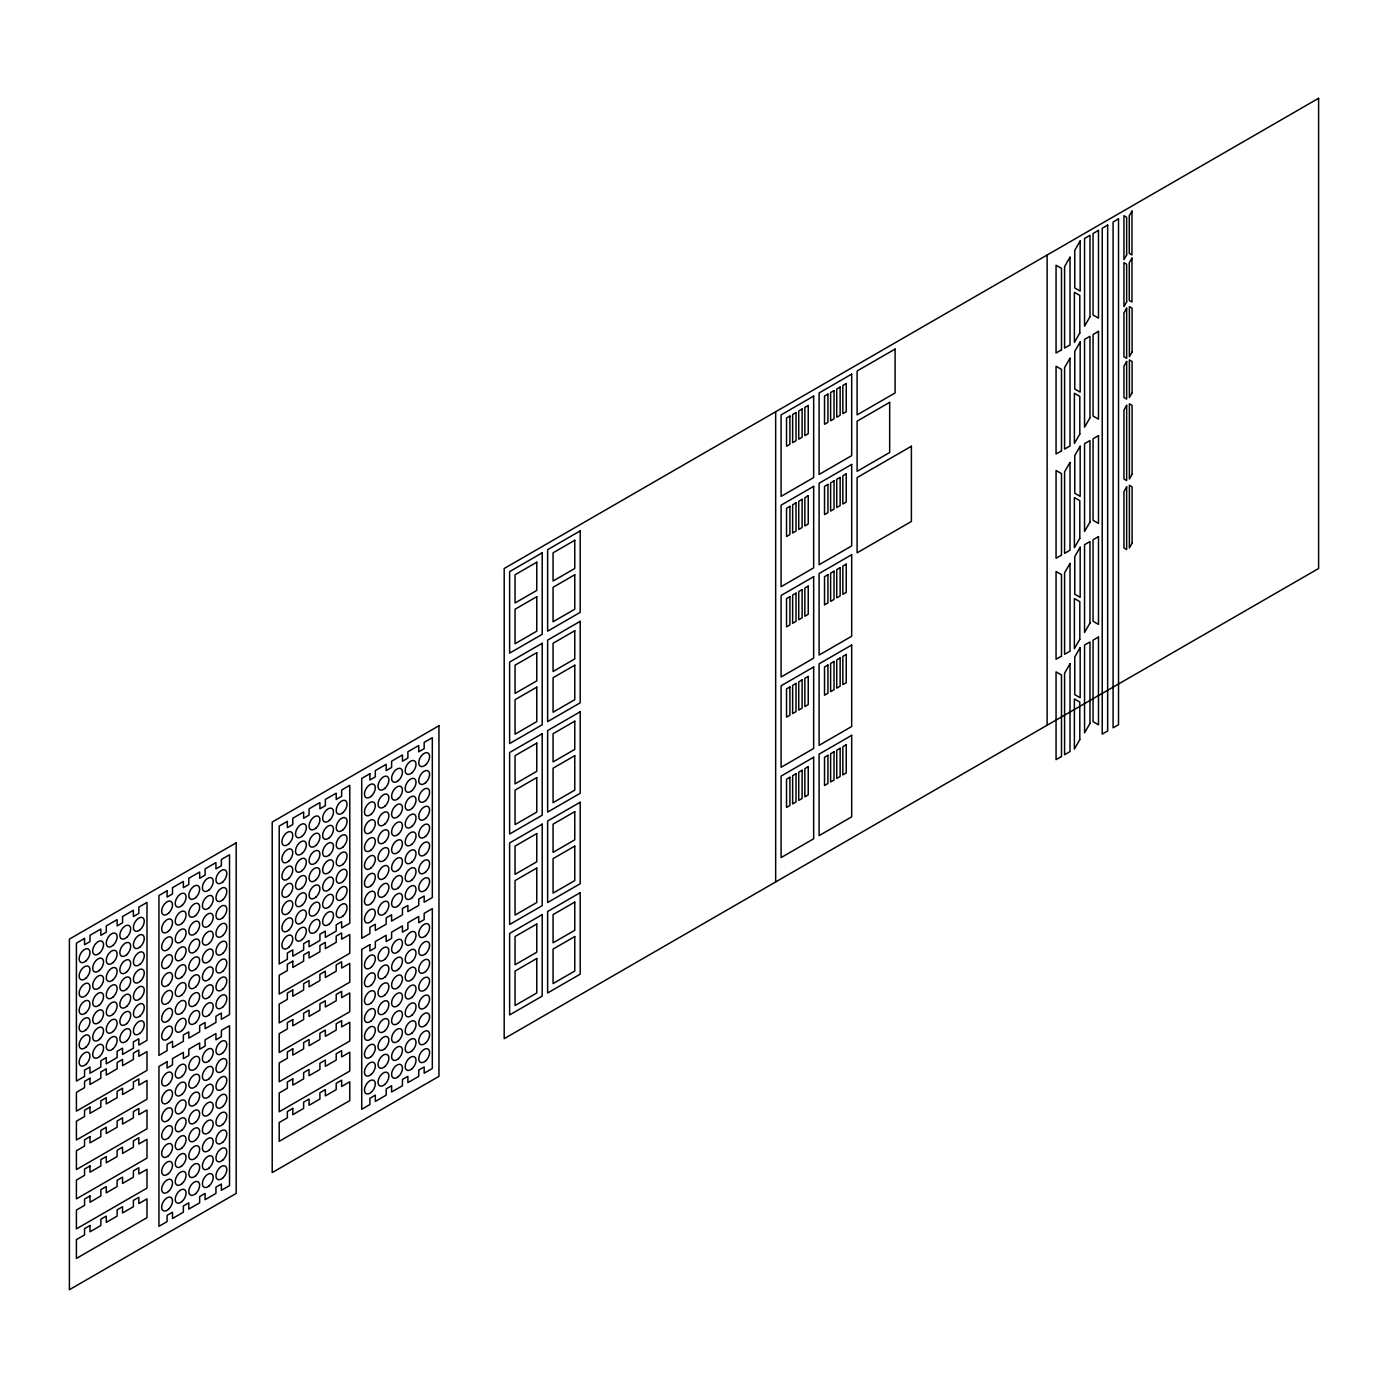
<?xml version="1.0" encoding="UTF-8"?>
<svg xmlns="http://www.w3.org/2000/svg" width="1388" height="1388" viewBox="0 0 1388 1388"><rect width="100%" height="100%" fill="white"/><g stroke="black" fill="none" stroke-linecap="round" stroke-linejoin="round"><path stroke-width="1.5" d="M1047.125 255.028L1047.125 725.23M775.666 411.75L775.666 881.953M1070.009 257.196L1064.579 266.6L1064.579 348.093L1070.009 344.97L1070.009 257.196M1080.176 240.957L1074.746 250.361L1074.746 287.975L1080.176 291.116L1080.176 240.957M1131.966 211.08L1129.259 215.782L1129.259 253.397L1131.966 254.958L1131.966 211.08M1079.812 333.033L1074.381 342.437L1074.381 292.295L1079.812 295.418L1079.812 333.033M1089.979 316.794L1084.549 326.197L1084.549 238.441L1089.979 235.301L1089.979 316.794M1126.657 254.889L1123.95 259.591L1123.95 215.695L1126.657 217.274L1126.657 254.889M1070.009 358.191L1064.579 367.594L1064.579 449.105L1070.009 445.964L1070.009 358.191M1080.176 341.969L1074.746 351.372L1074.746 388.987L1080.176 392.11L1080.176 341.969M1131.966 258.099L1129.259 262.8L1129.259 300.415L1131.966 301.977L1131.966 258.099M1126.657 301.907L1123.95 306.609L1123.95 262.731L1126.657 264.293L1126.657 301.907M1126.657 308.171L1123.95 312.873L1123.95 356.768L1126.657 358.33L1126.657 308.171M1079.812 434.045L1074.381 443.449L1074.381 393.29L1079.812 396.43L1079.812 434.045M1089.979 417.805L1084.549 427.209L1084.549 339.435L1089.979 336.295L1089.979 417.805M1126.657 361.47L1123.95 366.172L1123.95 397.506L1126.657 399.085L1126.657 361.47M1132.088 352.066L1129.381 356.768L1129.381 306.609L1132.088 308.171L1132.088 352.066M1070.009 462.447L1064.579 471.851L1064.579 553.361L1070.009 550.221L1070.009 462.447M1080.176 446.225L1074.746 455.628L1074.746 493.243L1080.176 496.366L1080.176 446.225M1132.088 392.804L1129.381 397.506L1129.381 359.891L1132.088 361.47L1132.088 392.804M1126.657 405.348L1123.95 410.05L1123.95 479.016L1126.657 480.578L1126.657 405.348M1079.812 538.301L1074.381 547.705L1074.381 497.546L1079.812 500.686L1079.812 538.301M1089.979 522.062L1084.549 531.465L1084.549 443.692L1089.979 440.551L1089.979 522.062M1070.009 563.424L1064.579 572.828L1064.579 654.338L1070.009 651.198L1070.009 563.424M1080.176 547.184L1074.746 556.588L1074.746 594.203L1080.176 597.343L1080.176 547.184M1132.088 474.314L1129.381 479.016L1129.381 403.787L1132.088 405.348L1132.088 474.314M1126.657 486.858L1123.95 491.56L1123.95 547.982L1126.657 549.544L1126.657 486.858M1132.088 543.281L1129.381 547.982L1129.381 485.279L1132.088 486.858L1132.088 543.281M1079.812 639.278L1074.381 648.682L1074.381 598.523L1079.812 601.646L1079.812 639.278M1089.979 623.039L1084.549 632.442L1084.549 544.669L1089.979 541.528L1089.979 623.039M1070.009 663.828L1064.579 673.232L1064.579 754.742L1070.009 751.602L1070.009 663.828M1080.176 647.606L1074.746 657.01L1074.746 694.625L1080.176 697.748L1080.176 647.606M1079.812 739.683L1074.381 749.086L1074.381 698.927L1079.812 702.068L1079.812 739.683M1089.979 723.443L1084.549 732.847L1084.549 645.073L1089.979 641.933L1089.979 723.443M1318.6 98.288L504.191 568.49L504.191 1038.675L1318.6 568.49L1318.6 98.288M1098.481 230.391L1093.05 233.531L1093.05 315.024L1098.481 318.164L1098.481 230.391M1107.659 225.099L1102.228 228.239L1102.228 734.079L1107.659 730.956L1107.659 225.099M1118.52 218.836L1113.089 221.976L1113.089 727.815L1118.52 724.675L1118.52 218.836M542.205 552.806L509.622 571.613L509.622 653.123L542.205 634.316L542.205 552.806M580.201 530.875L547.635 549.683L547.635 631.176L580.201 612.368L580.201 530.875M813.663 396.083L781.097 414.891L781.097 496.384L813.663 477.576L813.663 396.083M851.677 374.135L819.094 392.943L819.094 474.453L851.677 455.646L851.677 374.135M895.104 349.065L857.107 370.995L857.107 414.891L895.104 392.943L895.104 349.065M536.774 562.209L515.052 574.753L515.052 602.965L536.774 590.421L536.774 562.209M574.771 540.279L553.066 552.806L553.066 581.017L574.771 568.49L574.771 540.279M789.911 416.07L786.528 418.014L786.528 446.242L789.911 444.281L789.911 416.07M796.018 412.531L792.635 414.492L792.635 442.703L796.018 440.742L796.018 412.531M802.125 409.009L798.742 410.969L798.742 439.181L802.125 437.22L802.125 409.009M808.232 405.487L804.849 407.447L804.849 435.659L808.232 433.698L808.232 405.487M827.925 394.123L824.524 396.083L824.524 424.294L827.925 422.334L827.925 394.123M834.032 390.601L830.631 392.561L830.631 420.772L834.032 418.812L834.032 390.601M840.139 387.061L836.738 389.022L836.738 417.233L840.139 415.272L840.139 387.061M846.246 383.539L842.846 385.5L842.846 413.711L846.246 411.75L846.246 383.539M536.774 596.701L515.052 609.228L515.052 643.72L536.774 631.176L536.774 596.701M574.771 574.753L553.066 587.298L553.066 621.772L574.771 609.228L574.771 574.753M889.673 402.347L857.107 421.154L857.107 471.313L889.673 452.505L889.673 402.347M813.663 486.373L781.097 505.18L781.097 586.69L813.663 567.883L813.663 486.373M851.677 464.442L819.094 483.25L819.094 564.743L851.677 545.935L851.677 464.442M542.205 643.269L509.622 662.076L509.622 743.569L542.205 724.762L542.205 643.269M580.201 621.321L547.635 640.128L547.635 721.621L580.201 702.814L580.201 621.321M536.774 652.672L515.052 665.199L515.052 693.41L536.774 680.883L536.774 652.672M574.771 630.725L553.066 643.269L553.066 671.48L574.771 658.936L574.771 630.725M789.911 506.36L786.528 508.32L786.528 536.531L789.911 534.571L789.911 506.36M796.018 502.838L792.635 504.798L792.635 533.009L796.018 531.049L796.018 502.838M802.125 499.316L798.742 501.276L798.742 529.487L802.125 527.527L802.125 499.316M808.232 495.776L804.849 497.737L804.849 525.948L808.232 523.987L808.232 495.776M827.925 484.429L824.524 486.373L824.524 514.584L827.925 512.64L827.925 484.429M834.032 480.89L830.631 482.851L830.631 511.062L834.032 509.101L834.032 480.89M840.139 477.368L836.738 479.328L836.738 507.54L840.139 505.579L840.139 477.368M846.246 473.846L842.846 475.806L842.846 504.018L846.246 502.057L846.246 473.846M1061.49 349.88L1056.06 353.02L1056.06 265.247L1061.49 268.37L1061.49 349.88M1098.481 331.385L1093.05 334.525L1093.05 416.018L1098.481 419.159L1098.481 331.385M911.395 446.242L857.107 477.576L857.107 552.806L911.395 521.472L911.395 446.242M236.168 842.846L69.4 939.121L69.4 1289.712L236.168 1193.437L236.168 842.846M438.955 725.751L272.204 822.043L272.204 1172.617L438.955 1076.342L438.955 725.751M84.547 938.462L76.409 943.163L76.409 1081.096L84.547 1076.394L84.547 1070.131L89.977 1066.99L89.977 1073.254L100.838 1066.99L100.838 1060.727L106.269 1057.587L106.269 1063.85L117.13 1057.587L117.13 1051.306L122.56 1048.183L122.56 1054.446L133.404 1048.183L133.404 1041.902L138.835 1038.779L138.835 1045.043L146.989 1040.341L146.989 902.426L138.835 907.127L138.835 913.391L133.404 916.531L133.404 910.25L122.56 916.531L122.56 922.794L117.13 925.935L117.13 919.654L106.269 925.935L106.269 932.198L100.838 935.339L100.838 929.058L89.977 935.339L89.977 941.602L84.547 944.742L84.547 938.462M167.081 890.818L158.943 895.52L158.943 1055.383L167.081 1050.681L167.081 1044.418L172.511 1041.278L172.511 1047.541L183.372 1041.278L183.372 1035.014L188.803 1031.874L188.803 1038.137L199.664 1031.874L199.664 1025.611L205.094 1022.47L205.094 1028.734L215.938 1022.47L215.938 1016.207L221.369 1013.067L221.369 1019.33L229.523 1014.628L229.523 854.765L221.369 859.467L221.369 865.73L215.938 868.871L215.938 862.607L205.094 868.871L205.094 875.134L199.664 878.274L199.664 872.011L188.803 878.274L188.803 884.538L183.372 887.678L183.372 881.415L172.511 887.678L172.511 893.941L167.081 897.082L167.081 890.818M287.351 821.384L279.196 826.086L279.196 964.001L287.351 959.299L287.351 953.035L292.781 949.895L292.781 956.176L303.642 949.895L303.642 943.632L309.056 940.491L309.056 946.772L319.917 940.491L319.917 934.228L325.347 931.088L325.347 937.368L336.208 931.088L336.208 924.824L341.639 921.684L341.639 927.965L349.776 923.263L349.776 785.33L341.639 790.032L341.639 796.296L336.208 799.436L336.208 793.173L325.347 799.436L325.347 805.699L319.917 808.84L319.917 802.576L309.056 808.84L309.056 815.103L303.642 818.243L303.642 811.98L292.781 818.243L292.781 824.524L287.351 827.647L287.351 821.384M369.885 773.723L361.73 778.425L361.73 938.305L369.885 933.604L369.885 927.323L375.315 924.2L375.315 930.463L386.176 924.2L386.176 917.919L391.607 914.796L391.607 921.059L402.451 914.796L402.451 908.515L407.881 905.392L407.881 911.656L418.742 905.392L418.742 899.112L424.173 895.989L424.173 902.252L432.327 897.55L432.327 737.687L424.173 742.389L424.173 748.653L418.742 751.793L418.742 745.512L407.881 751.793L407.881 758.056L402.451 761.197L402.451 754.916L391.607 761.197L391.607 767.46L386.176 770.6L386.176 764.32L375.315 770.6L375.315 776.864L369.885 780.004L369.885 773.723M536.774 687.147L515.052 699.691L515.052 734.165L536.774 721.621L536.774 687.147M574.771 665.199L553.066 677.743L553.066 712.218L574.771 699.691L574.771 665.199M813.663 576.679L781.097 595.487L781.097 676.997L813.663 658.19L813.663 576.679M851.677 554.732L819.094 573.539L819.094 655.049L851.677 636.242L851.677 554.732M542.205 733.714L509.622 752.522L509.622 834.014L542.205 815.207L542.205 733.714M580.201 711.766L547.635 730.574L547.635 812.084L580.201 793.277L580.201 711.766M789.911 596.667L786.528 598.627L786.528 626.838L789.911 624.878L789.911 596.667M796.018 593.144L792.635 595.088L792.635 623.316L796.018 621.356L796.018 593.144M802.125 589.605L798.742 591.566L798.742 619.777L802.125 617.816L802.125 589.605M808.232 586.083L804.849 588.044L804.849 616.255L808.232 614.294L808.232 586.083M827.925 574.719L824.524 576.679L824.524 604.89L827.925 602.93L827.925 574.719M834.032 571.197L830.631 573.157L830.631 601.368L834.032 599.408L834.032 571.197M840.139 567.675L836.738 569.635L836.738 597.846L840.139 595.886L840.139 567.675M846.246 564.135L842.846 566.096L842.846 594.307L846.246 592.346L846.246 564.135M536.774 743.118L515.052 755.662L515.052 783.873L536.774 771.329L536.774 743.118M574.771 721.17L553.066 733.714L553.066 761.925L574.771 749.381L574.771 721.17M1061.49 450.874L1056.06 454.015L1056.06 366.241L1061.49 369.382L1061.49 450.874M1098.481 435.641L1093.05 438.782L1093.05 520.274L1098.481 523.415L1098.481 435.641M536.774 777.592L515.052 790.136L515.052 824.611L536.774 812.084L536.774 777.592M574.771 755.662L553.066 768.189L553.066 802.68L574.771 790.136L574.771 755.662M89.977 1078.233L84.547 1081.373L84.547 1087.637L76.409 1092.339L76.409 1111.146L146.989 1070.408L146.989 1051.601L138.835 1056.303L138.835 1050.022L133.404 1053.162L133.404 1059.426L122.56 1065.706L122.56 1059.426L117.13 1062.566L117.13 1068.829L106.269 1075.11L106.269 1068.829L100.838 1071.97L100.838 1078.233L89.977 1084.514L89.977 1078.233M292.781 961.155L287.351 964.296L287.351 970.559L279.196 975.261L279.196 994.068L349.776 953.313L349.776 934.506L341.639 939.208L341.639 932.944L336.208 936.085L336.208 942.348L325.347 948.611L325.347 942.348L319.917 945.488L319.917 951.752L309.056 958.015L309.056 951.752L303.642 954.892L303.642 961.155L292.781 967.419L292.781 961.155M813.663 666.986L781.097 685.793L781.097 767.286L813.663 748.479L813.663 666.986M851.677 645.038L819.094 663.846L819.094 745.339L851.677 726.531L851.677 645.038M542.205 824.16L509.622 842.967L509.622 924.477L542.205 905.67L542.205 824.16M580.201 802.212L547.635 821.019L547.635 902.53L580.201 883.722L580.201 802.212M789.911 686.956L786.528 688.916L786.528 717.128L789.911 715.184L789.911 686.956M796.018 683.434L792.635 685.394L792.635 713.606L796.018 711.645L796.018 683.434M802.125 679.912L798.742 681.872L798.742 710.083L802.125 708.123L802.125 679.912M808.232 676.39L804.849 678.35L804.849 706.561L808.232 704.601L808.232 676.39M827.925 665.026L824.524 666.986L824.524 695.197L827.925 693.237L827.925 665.026M834.032 661.503L830.631 663.447L830.631 691.658L834.032 689.715L834.032 661.503M840.139 657.964L836.738 659.925L836.738 688.136L840.139 686.175L840.139 657.964M846.246 654.442L842.846 656.403L842.846 684.614L846.246 682.653L846.246 654.442M536.774 833.563L515.052 846.107L515.052 874.319L536.774 861.774L536.774 833.563M574.771 811.616L553.066 824.16L553.066 852.371L574.771 839.844L574.771 811.616M167.081 1061.768L158.943 1066.47L158.943 1226.333L167.081 1221.631L167.081 1215.368L172.511 1212.227L172.511 1218.508L183.372 1212.227L183.372 1205.964L188.803 1202.823L188.803 1209.104L199.664 1202.823L199.664 1196.56L205.094 1193.42L205.094 1199.7L215.938 1193.42L215.938 1187.156L221.369 1184.016L221.369 1190.297L229.523 1185.595L229.523 1025.715L221.369 1030.417L221.369 1036.697L215.938 1039.82L215.938 1033.557L205.094 1039.82L205.094 1046.101L199.664 1049.224L199.664 1042.961L188.803 1049.224L188.803 1055.505L183.372 1058.628L183.372 1052.364L172.511 1058.628L172.511 1064.908L167.081 1068.031L167.081 1061.768M369.885 944.69L361.73 949.392L361.73 1109.255L369.885 1104.553L369.885 1098.272L375.315 1095.149L375.315 1101.413L386.176 1095.149L386.176 1088.869L391.607 1085.746L391.607 1092.009L402.451 1085.746L402.451 1079.465L407.881 1076.342L407.881 1082.605L418.742 1076.342L418.742 1070.061L424.173 1066.938L424.173 1073.202L432.327 1068.5L432.327 908.637L424.173 913.339L424.173 919.602L418.742 922.742L418.742 916.479L407.881 922.742L407.881 929.006L402.451 932.146L402.451 925.883L391.607 932.146L391.607 938.409L386.176 941.55L386.176 935.286L375.315 941.55L375.315 947.813L369.885 950.954L369.885 944.69M89.977 1107.086L84.547 1110.226L84.547 1116.49L76.409 1121.192L76.409 1139.999L146.989 1099.244L146.989 1080.437L138.835 1085.138L138.835 1078.875L133.404 1082.015L133.404 1088.279L122.56 1094.542L122.56 1088.279L117.13 1091.419L117.13 1097.682L106.269 1103.946L106.269 1097.682L100.838 1100.823L100.838 1107.086L89.977 1113.35L89.977 1107.086M292.781 989.991L287.351 993.131L287.351 999.412L279.196 1004.114L279.196 1022.921L349.776 982.166L349.776 963.359L341.639 968.061L341.639 961.78L336.208 964.92L336.208 971.184L325.347 977.464L325.347 971.184L319.917 974.324L319.917 980.587L309.056 986.868L309.056 980.587L303.642 983.728L303.642 989.991L292.781 996.272L292.781 989.991M1061.49 555.131L1056.06 558.271L1056.06 470.497L1061.49 473.638L1061.49 555.131M1098.481 536.618L1093.05 539.759L1093.05 621.251L1098.481 624.392L1098.481 536.618M536.774 868.055L515.052 880.582L515.052 915.074L536.774 902.53L536.774 868.055M574.771 846.107L553.066 858.652L553.066 893.126L574.771 880.582L574.771 846.107M89.977 1136.633L84.547 1139.774L84.547 1146.037L76.409 1150.739L76.409 1169.546L146.989 1128.791L146.989 1109.984L138.835 1114.685L138.835 1108.422L133.404 1111.562L133.404 1117.826L122.56 1124.089L122.56 1117.826L117.13 1120.966L117.13 1127.23L106.269 1133.493L106.269 1127.23L100.838 1130.37L100.838 1136.633L89.977 1142.897L89.977 1136.633M292.781 1019.555L287.351 1022.678L287.351 1028.959L279.196 1033.661L279.196 1052.468L349.776 1011.713L349.776 992.906L341.639 997.608L341.639 991.344L336.208 994.467L336.208 1000.748L325.347 1007.011L325.347 1000.748L319.917 1003.871L319.917 1010.152L309.056 1016.415L309.056 1010.152L303.642 1013.275L303.642 1019.555L292.781 1025.819L292.781 1019.555M89.977 1165.955L84.547 1169.078L84.547 1175.358L76.409 1180.06L76.409 1198.868L146.989 1158.112L146.989 1139.305L138.835 1144.007L138.835 1137.726L133.404 1140.867L133.404 1147.147L122.56 1153.411L122.56 1147.13L117.13 1150.27L117.13 1156.551L106.269 1162.814L106.269 1156.551L100.838 1159.674L100.838 1165.955L89.977 1172.218L89.977 1165.955M292.781 1048.86L287.351 1052L287.351 1058.263L279.196 1062.965L279.196 1081.773L349.776 1041.017L349.776 1022.21L341.639 1026.912L341.639 1020.648L336.208 1023.789L336.208 1030.052L325.347 1036.315L325.347 1030.052L319.917 1033.193L319.917 1039.456L309.056 1045.719L309.056 1039.456L303.642 1042.596L303.642 1048.86L292.781 1055.123L292.781 1048.86M813.663 757.275L781.097 776.083L781.097 857.593L813.663 838.786L813.663 757.275M851.677 735.345L819.094 754.152L819.094 835.645L851.677 816.838L851.677 735.345M542.205 914.605L509.622 933.413L509.622 1014.923L542.205 996.116L542.205 914.605M580.201 892.675L547.635 911.482L547.635 992.975L580.201 974.168L580.201 892.675M789.911 777.263L786.528 779.223L786.528 807.434L789.911 805.474L789.911 777.263M796.018 773.741L792.635 775.701L792.635 803.912L796.018 801.952L796.018 773.741M802.125 770.219L798.742 772.179L798.742 800.39L802.125 798.43L802.125 770.219M808.232 766.679L804.849 768.64L804.849 796.851L808.232 794.89L808.232 766.679M827.925 755.315L824.524 757.275L824.524 785.487L827.925 783.526L827.925 755.315M834.032 751.793L830.631 753.753L830.631 781.965L834.032 780.004L834.032 751.793M840.139 748.271L836.738 750.231L836.738 778.442L840.139 776.482L840.139 748.271M846.246 744.749L842.846 746.709L842.846 774.92L846.246 772.96L846.246 744.749M536.774 924.009L515.052 936.553L515.052 964.764L536.774 952.22L536.774 924.009M574.771 902.079L553.066 914.605L553.066 942.816L574.771 930.29L574.771 902.079M89.977 1195.97L84.547 1199.093L84.547 1205.374L76.409 1210.076L76.409 1228.883L146.989 1188.128L146.989 1169.321L138.835 1174.022L138.835 1167.759L133.404 1170.882L133.404 1177.163L122.56 1183.426L122.56 1177.163L117.13 1180.286L117.13 1186.567L106.269 1192.83L106.269 1186.567L100.838 1189.69L100.838 1195.97L89.977 1202.234L89.977 1195.97M292.781 1078.875L287.351 1082.015L287.351 1088.279L279.196 1092.981L279.196 1111.788L349.776 1071.05L349.776 1052.225L341.639 1056.927L341.639 1050.664L336.208 1053.804L336.208 1060.068L325.347 1066.331L325.347 1060.068L319.917 1063.208L319.917 1069.471L309.056 1075.735L309.056 1069.471L303.642 1072.612L303.642 1078.875L292.781 1085.156L292.781 1078.875M536.774 958.501L515.052 971.045L515.052 1005.519L536.774 992.975L536.774 958.501M574.771 936.553L553.066 949.097L553.066 983.572L574.771 971.045L574.771 936.553M1061.49 656.108L1056.06 659.248L1056.06 571.474L1061.49 574.615L1061.49 656.108M1098.481 637.023L1093.05 640.163L1093.05 721.656L1098.481 724.796L1098.481 637.023M89.977 1225.517L84.547 1228.64L84.547 1234.921L76.409 1239.623L76.409 1258.43L146.989 1217.675L146.989 1198.868L138.835 1203.57L138.835 1197.306L133.404 1200.429L133.404 1206.71L122.56 1212.973L122.56 1206.71L117.13 1209.833L117.13 1216.114L106.269 1222.377L106.269 1216.114L100.838 1219.237L100.838 1225.517L89.977 1231.781L89.977 1225.517M292.781 1108.422L287.351 1111.562L287.351 1117.826L279.196 1122.528L279.196 1141.335L349.776 1100.597L349.776 1081.79L341.639 1086.492L341.639 1080.211L336.208 1083.351L336.208 1089.615L325.347 1095.895L325.347 1089.615L319.917 1092.755L319.917 1099.018L309.056 1105.299L309.056 1099.018L303.642 1102.159L303.642 1108.422L292.781 1114.703L292.781 1108.422M1061.49 756.512L1056.06 759.652L1056.06 671.879L1061.49 675.019L1061.49 756.512M85.952 1064.388A7.686 4.442 -60 0 0 88.381 1052.503A7.686 4.442 -60 0 0 79.307 1060.553A7.686 4.442 -60 0 0 85.952 1064.388M85.952 1047.159A7.686 4.442 -60 0 0 88.381 1035.257A7.686 4.442 -60 0 0 79.307 1043.308A7.686 4.442 -60 0 0 85.952 1047.159M85.952 1029.913A7.686 4.442 -60 0 0 88.381 1018.029A7.686 4.442 -60 0 0 79.307 1026.079A7.686 4.442 -60 0 0 85.952 1029.913M85.952 1012.667A7.686 4.442 -60 0 0 88.381 1000.783A7.686 4.442 -60 0 0 79.307 1008.833A7.686 4.442 -60 0 0 85.952 1012.667M85.952 995.439A7.686 4.442 -60 0 0 88.381 983.537A7.686 4.442 -60 0 0 79.307 991.587A7.686 4.442 -60 0 0 85.952 995.439M85.952 978.193A7.686 4.442 -60 0 0 88.381 966.291A7.686 4.442 -60 0 0 79.307 974.359A7.686 4.442 -60 0 0 85.952 978.193M85.952 960.947A7.686 4.442 -60 0 0 88.381 949.062A7.686 4.442 -60 0 0 79.307 957.113A7.686 4.442 -60 0 0 85.952 960.947M99.52 1056.563A7.686 4.442 -60 0 0 101.966 1044.661A7.686 4.442 -60 0 0 92.875 1052.711A7.686 4.442 -60 0 0 99.52 1056.563M99.52 1039.317A7.686 4.442 -60 0 0 101.966 1027.432A7.686 4.442 -60 0 0 92.875 1035.483A7.686 4.442 -60 0 0 99.52 1039.317M99.52 1022.071A7.686 4.442 -60 0 0 101.966 1010.186A7.686 4.442 -60 0 0 92.875 1018.237A7.686 4.442 -60 0 0 99.52 1022.071M99.52 1004.843A7.686 4.442 -60 0 0 101.966 992.94A7.686 4.442 -60 0 0 92.875 1000.991A7.686 4.442 -60 0 0 99.52 1004.843M99.52 987.597A7.686 4.442 -60 0 0 101.966 975.695A7.686 4.442 -60 0 0 92.875 983.762A7.686 4.442 -60 0 0 99.52 987.597M99.52 970.351A7.686 4.442 -60 0 0 101.966 958.466A7.686 4.442 -60 0 0 92.875 966.516A7.686 4.442 -60 0 0 99.52 970.351M99.52 953.122A7.686 4.442 -60 0 0 101.966 941.22A7.686 4.442 -60 0 0 92.875 949.271A7.686 4.442 -60 0 0 99.52 953.122M113.105 1048.721A7.686 4.442 -60 0 0 115.534 1036.836A7.686 4.442 -60 0 0 106.442 1044.886A7.686 4.442 -60 0 0 113.105 1048.721M113.105 1031.475A7.686 4.442 -60 0 0 115.534 1019.59A7.686 4.442 -60 0 0 106.442 1027.64A7.686 4.442 -60 0 0 113.105 1031.475M113.105 1014.246A7.686 4.442 -60 0 0 115.534 1002.344A7.686 4.442 -60 0 0 106.442 1010.395A7.686 4.442 -60 0 0 113.105 1014.246M113.105 997A7.686 4.442 -60 0 0 115.534 985.098A7.686 4.442 -60 0 0 106.442 993.166A7.686 4.442 -60 0 0 113.105 997M113.105 979.755A7.686 4.442 -60 0 0 115.534 967.87A7.686 4.442 -60 0 0 106.442 975.92A7.686 4.442 -60 0 0 113.105 979.755M113.105 962.526A7.686 4.442 -60 0 0 115.534 950.624A7.686 4.442 -60 0 0 106.442 958.674A7.686 4.442 -60 0 0 113.105 962.526M113.105 945.28A7.686 4.442 -60 0 0 115.534 933.378A7.686 4.442 -60 0 0 106.442 941.446A7.686 4.442 -60 0 0 113.105 945.28M126.672 1040.879A7.686 4.442 -60 0 0 129.101 1028.994A7.686 4.442 -60 0 0 120.027 1037.044A7.686 4.442 -60 0 0 126.672 1040.879M126.672 1023.65A7.686 4.442 -60 0 0 129.101 1011.748A7.686 4.442 -60 0 0 120.027 1019.798A7.686 4.442 -60 0 0 126.672 1023.65M126.672 1006.404A7.686 4.442 -60 0 0 129.101 994.502A7.686 4.442 -60 0 0 120.027 1002.57A7.686 4.442 -60 0 0 126.672 1006.404M126.672 989.158A7.686 4.442 -60 0 0 129.101 977.273A7.686 4.442 -60 0 0 120.027 985.324A7.686 4.442 -60 0 0 126.672 989.158M126.672 971.93A7.686 4.442 -60 0 0 129.101 960.028A7.686 4.442 -60 0 0 120.027 968.078A7.686 4.442 -60 0 0 126.672 971.93M126.672 954.684A7.686 4.442 -60 0 0 129.101 942.782A7.686 4.442 -60 0 0 120.027 950.849A7.686 4.442 -60 0 0 126.672 954.684M126.672 937.438A7.686 4.442 -60 0 0 129.101 925.553A7.686 4.442 -60 0 0 120.027 933.604A7.686 4.442 -60 0 0 126.672 937.438M140.24 1033.054A7.686 4.442 -60 0 0 142.686 1021.152A7.686 4.442 -60 0 0 133.595 1029.202A7.686 4.442 -60 0 0 140.24 1033.054M140.24 1015.808A7.686 4.442 -60 0 0 142.686 1003.923A7.686 4.442 -60 0 0 133.595 1011.973A7.686 4.442 -60 0 0 140.24 1015.808M140.24 998.562A7.686 4.442 -60 0 0 142.686 986.677A7.686 4.442 -60 0 0 133.595 994.728A7.686 4.442 -60 0 0 140.24 998.562M140.24 981.333A7.686 4.442 -60 0 0 142.686 969.431A7.686 4.442 -60 0 0 133.595 977.482A7.686 4.442 -60 0 0 140.24 981.333M140.24 964.087A7.686 4.442 -60 0 0 142.686 952.185A7.686 4.442 -60 0 0 133.595 960.253A7.686 4.442 -60 0 0 140.24 964.087M140.24 946.842A7.686 4.442 -60 0 0 142.686 934.957A7.686 4.442 -60 0 0 133.595 943.007A7.686 4.442 -60 0 0 140.24 946.842M140.24 929.613A7.686 4.442 -60 0 0 142.686 917.711A7.686 4.442 -60 0 0 133.595 925.761A7.686 4.442 -60 0 0 140.24 929.613M168.486 1209.33A7.686 4.442 -60 0 0 170.915 1197.428A7.686 4.442 -60 0 0 161.841 1205.478A7.686 4.442 -60 0 0 168.486 1209.33M182.054 1201.487A7.686 4.442 -60 0 0 184.5 1189.603A7.686 4.442 -60 0 0 175.409 1197.653A7.686 4.442 -60 0 0 182.054 1201.487M195.639 1193.645A7.686 4.442 -60 0 0 198.068 1181.761A7.686 4.442 -60 0 0 188.976 1189.811A7.686 4.442 -60 0 0 195.639 1193.645M209.206 1185.82A7.686 4.442 -60 0 0 211.635 1173.918A7.686 4.442 -60 0 0 202.561 1181.969A7.686 4.442 -60 0 0 209.206 1185.82M222.774 1177.978A7.686 4.442 -60 0 0 225.22 1166.094A7.686 4.442 -60 0 0 216.129 1174.144A7.686 4.442 -60 0 0 222.774 1177.978M168.486 1191.459A7.686 4.442 -60 0 0 170.915 1179.557A7.686 4.442 -60 0 0 161.841 1187.625A7.686 4.442 -60 0 0 168.486 1191.459M182.054 1183.617A7.686 4.442 -60 0 0 184.5 1171.732A7.686 4.442 -60 0 0 175.409 1179.783A7.686 4.442 -60 0 0 182.054 1183.617M195.639 1175.792A7.686 4.442 -60 0 0 198.068 1163.89A7.686 4.442 -60 0 0 188.976 1171.94A7.686 4.442 -60 0 0 195.639 1175.792M209.206 1167.95A7.686 4.442 -60 0 0 211.635 1156.048A7.686 4.442 -60 0 0 202.561 1164.116A7.686 4.442 -60 0 0 209.206 1167.95M222.774 1160.108A7.686 4.442 -60 0 0 225.22 1148.223A7.686 4.442 -60 0 0 216.129 1156.273A7.686 4.442 -60 0 0 222.774 1160.108M168.486 1173.589A7.686 4.442 -60 0 0 170.915 1161.704A7.686 4.442 -60 0 0 161.841 1169.754A7.686 4.442 -60 0 0 168.486 1173.589M182.054 1165.746A7.686 4.442 -60 0 0 184.5 1153.862A7.686 4.442 -60 0 0 175.409 1161.912A7.686 4.442 -60 0 0 182.054 1165.746M195.639 1157.922A7.686 4.442 -60 0 0 198.068 1146.02A7.686 4.442 -60 0 0 188.976 1154.07A7.686 4.442 -60 0 0 195.639 1157.922M209.206 1150.079A7.686 4.442 -60 0 0 211.635 1138.195A7.686 4.442 -60 0 0 202.561 1146.245A7.686 4.442 -60 0 0 209.206 1150.079M222.774 1142.237A7.686 4.442 -60 0 0 225.22 1130.352A7.686 4.442 -60 0 0 216.129 1138.403A7.686 4.442 -60 0 0 222.774 1142.237M168.486 1155.718A7.686 4.442 -60 0 0 170.915 1143.833A7.686 4.442 -60 0 0 161.841 1151.884A7.686 4.442 -60 0 0 168.486 1155.718M182.054 1147.893A7.686 4.442 -60 0 0 184.5 1135.991A7.686 4.442 -60 0 0 175.409 1144.042A7.686 4.442 -60 0 0 182.054 1147.893M195.639 1140.051A7.686 4.442 -60 0 0 198.068 1128.149A7.686 4.442 -60 0 0 188.976 1136.217A7.686 4.442 -60 0 0 195.639 1140.051M209.206 1132.209A7.686 4.442 -60 0 0 211.635 1120.324A7.686 4.442 -60 0 0 202.561 1128.375A7.686 4.442 -60 0 0 209.206 1132.209M222.774 1124.384A7.686 4.442 -60 0 0 225.22 1112.482A7.686 4.442 -60 0 0 216.129 1120.532A7.686 4.442 -60 0 0 222.774 1124.384M168.486 1137.848A7.686 4.442 -60 0 0 170.915 1125.963A7.686 4.442 -60 0 0 161.841 1134.013A7.686 4.442 -60 0 0 168.486 1137.848M182.054 1130.023A7.686 4.442 -60 0 0 184.5 1118.121A7.686 4.442 -60 0 0 175.409 1126.171A7.686 4.442 -60 0 0 182.054 1130.023M195.639 1122.181A7.686 4.442 -60 0 0 198.068 1110.296A7.686 4.442 -60 0 0 188.976 1118.346A7.686 4.442 -60 0 0 195.639 1122.181M209.206 1114.338A7.686 4.442 -60 0 0 211.635 1102.454A7.686 4.442 -60 0 0 202.561 1110.504A7.686 4.442 -60 0 0 209.206 1114.338M222.774 1106.514A7.686 4.442 -60 0 0 225.22 1094.611A7.686 4.442 -60 0 0 216.129 1102.662A7.686 4.442 -60 0 0 222.774 1106.514M168.486 1119.995A7.686 4.442 -60 0 0 170.915 1108.092A7.686 4.442 -60 0 0 161.841 1116.143A7.686 4.442 -60 0 0 168.486 1119.995M182.054 1112.152A7.686 4.442 -60 0 0 184.5 1100.25A7.686 4.442 -60 0 0 175.409 1108.318A7.686 4.442 -60 0 0 182.054 1112.152M195.639 1104.31A7.686 4.442 -60 0 0 198.068 1092.425A7.686 4.442 -60 0 0 188.976 1100.476A7.686 4.442 -60 0 0 195.639 1104.31M209.206 1096.485A7.686 4.442 -60 0 0 211.635 1084.583A7.686 4.442 -60 0 0 202.561 1092.634A7.686 4.442 -60 0 0 209.206 1096.485M222.774 1088.643A7.686 4.442 -60 0 0 225.22 1076.741A7.686 4.442 -60 0 0 216.129 1084.809A7.686 4.442 -60 0 0 222.774 1088.643M168.486 1102.124A7.686 4.442 -60 0 0 170.915 1090.222A7.686 4.442 -60 0 0 161.841 1098.272A7.686 4.442 -60 0 0 168.486 1102.124M182.054 1094.282A7.686 4.442 -60 0 0 184.5 1082.397A7.686 4.442 -60 0 0 175.409 1090.447A7.686 4.442 -60 0 0 182.054 1094.282M195.639 1086.44A7.686 4.442 -60 0 0 198.068 1074.555A7.686 4.442 -60 0 0 188.976 1082.605A7.686 4.442 -60 0 0 195.639 1086.44M209.206 1078.615A7.686 4.442 -60 0 0 211.635 1066.713A7.686 4.442 -60 0 0 202.561 1074.763A7.686 4.442 -60 0 0 209.206 1078.615M222.774 1070.773A7.686 4.442 -60 0 0 225.22 1058.888A7.686 4.442 -60 0 0 216.129 1066.938A7.686 4.442 -60 0 0 222.774 1070.773M168.486 1084.254A7.686 4.442 -60 0 0 170.915 1072.351A7.686 4.442 -60 0 0 161.841 1080.419A7.686 4.442 -60 0 0 168.486 1084.254M182.054 1076.411A7.686 4.442 -60 0 0 184.5 1064.527A7.686 4.442 -60 0 0 175.409 1072.577A7.686 4.442 -60 0 0 182.054 1076.411M195.639 1068.587A7.686 4.442 -60 0 0 198.068 1056.684A7.686 4.442 -60 0 0 188.976 1064.735A7.686 4.442 -60 0 0 195.639 1068.587M209.206 1060.744A7.686 4.442 -60 0 0 211.635 1048.842A7.686 4.442 -60 0 0 202.561 1056.91A7.686 4.442 -60 0 0 209.206 1060.744M222.774 1052.902A7.686 4.442 -60 0 0 225.22 1041.017A7.686 4.442 -60 0 0 216.129 1049.068A7.686 4.442 -60 0 0 222.774 1052.902M168.486 1038.38A7.686 4.442 -60 0 0 170.915 1026.478A7.686 4.442 -60 0 0 161.841 1034.528A7.686 4.442 -60 0 0 168.486 1038.38M182.054 1030.538A7.686 4.442 -60 0 0 184.5 1018.636A7.686 4.442 -60 0 0 175.409 1026.704A7.686 4.442 -60 0 0 182.054 1030.538M195.639 1022.696A7.686 4.442 -60 0 0 198.068 1010.811A7.686 4.442 -60 0 0 188.976 1018.861A7.686 4.442 -60 0 0 195.639 1022.696M209.206 1014.871A7.686 4.442 -60 0 0 211.635 1002.969A7.686 4.442 -60 0 0 202.561 1011.019A7.686 4.442 -60 0 0 209.206 1014.871M222.774 1007.029A7.686 4.442 -60 0 0 225.22 995.127A7.686 4.442 -60 0 0 216.129 1003.194A7.686 4.442 -60 0 0 222.774 1007.029M168.486 1020.51A7.686 4.442 -60 0 0 170.915 1008.608A7.686 4.442 -60 0 0 161.841 1016.675A7.686 4.442 -60 0 0 168.486 1020.51M182.054 1012.667A7.686 4.442 -60 0 0 184.5 1000.783A7.686 4.442 -60 0 0 175.409 1008.833A7.686 4.442 -60 0 0 182.054 1012.667M195.639 1004.825A7.686 4.442 -60 0 0 198.068 992.94A7.686 4.442 -60 0 0 188.976 1000.991A7.686 4.442 -60 0 0 195.639 1004.825M209.206 997A7.686 4.442 -60 0 0 211.635 985.098A7.686 4.442 -60 0 0 202.561 993.149A7.686 4.442 -60 0 0 209.206 997M222.774 989.158A7.686 4.442 -60 0 0 225.22 977.273A7.686 4.442 -60 0 0 216.129 985.324A7.686 4.442 -60 0 0 222.774 989.158M168.486 1002.639A7.686 4.442 -60 0 0 170.915 990.737A7.686 4.442 -60 0 0 161.841 998.805A7.686 4.442 -60 0 0 168.486 1002.639M182.054 994.797A7.686 4.442 -60 0 0 184.5 982.912A7.686 4.442 -60 0 0 175.409 990.963A7.686 4.442 -60 0 0 182.054 994.797M195.639 986.972A7.686 4.442 -60 0 0 198.068 975.07A7.686 4.442 -60 0 0 188.976 983.12A7.686 4.442 -60 0 0 195.639 986.972M209.206 979.13A7.686 4.442 -60 0 0 211.635 967.228A7.686 4.442 -60 0 0 202.561 975.296A7.686 4.442 -60 0 0 209.206 979.13M222.774 971.288A7.686 4.442 -60 0 0 225.22 959.403A7.686 4.442 -60 0 0 216.129 967.453A7.686 4.442 -60 0 0 222.774 971.288M168.486 984.769A7.686 4.442 -60 0 0 170.915 972.884A7.686 4.442 -60 0 0 161.841 980.934A7.686 4.442 -60 0 0 168.486 984.769M182.054 976.926A7.686 4.442 -60 0 0 184.5 965.042A7.686 4.442 -60 0 0 175.409 973.092A7.686 4.442 -60 0 0 182.054 976.926M195.639 969.102A7.686 4.442 -60 0 0 198.068 957.2A7.686 4.442 -60 0 0 188.976 965.25A7.686 4.442 -60 0 0 195.639 969.102M209.206 961.259A7.686 4.442 -60 0 0 211.635 949.375A7.686 4.442 -60 0 0 202.561 957.425A7.686 4.442 -60 0 0 209.206 961.259M222.774 953.417A7.686 4.442 -60 0 0 225.22 941.532A7.686 4.442 -60 0 0 216.129 949.583A7.686 4.442 -60 0 0 222.774 953.417M168.486 966.898A7.686 4.442 -60 0 0 170.915 955.013A7.686 4.442 -60 0 0 161.841 963.064A7.686 4.442 -60 0 0 168.486 966.898M182.054 959.073A7.686 4.442 -60 0 0 184.5 947.171A7.686 4.442 -60 0 0 175.409 955.222A7.686 4.442 -60 0 0 182.054 959.073M195.639 951.231A7.686 4.442 -60 0 0 198.068 939.329A7.686 4.442 -60 0 0 188.976 947.397A7.686 4.442 -60 0 0 195.639 951.231M209.206 943.389A7.686 4.442 -60 0 0 211.635 931.504A7.686 4.442 -60 0 0 202.561 939.555A7.686 4.442 -60 0 0 209.206 943.389M222.774 935.564A7.686 4.442 -60 0 0 225.22 923.662A7.686 4.442 -60 0 0 216.129 931.712A7.686 4.442 -60 0 0 222.774 935.564M168.486 949.028A7.686 4.442 -60 0 0 170.915 937.143A7.686 4.442 -60 0 0 161.841 945.193A7.686 4.442 -60 0 0 168.486 949.028M182.054 941.203A7.686 4.442 -60 0 0 184.5 929.301A7.686 4.442 -60 0 0 175.409 937.368A7.686 4.442 -60 0 0 182.054 941.203M195.639 933.361A7.686 4.442 -60 0 0 198.068 921.476A7.686 4.442 -60 0 0 188.976 929.526A7.686 4.442 -60 0 0 195.639 933.361M209.206 925.518A7.686 4.442 -60 0 0 211.635 913.634A7.686 4.442 -60 0 0 202.561 921.684A7.686 4.442 -60 0 0 209.206 925.518M222.774 917.694A7.686 4.442 -60 0 0 225.22 905.791A7.686 4.442 -60 0 0 216.129 913.842A7.686 4.442 -60 0 0 222.774 917.694M168.486 931.175A7.686 4.442 -60 0 0 170.915 919.272A7.686 4.442 -60 0 0 161.841 927.323A7.686 4.442 -60 0 0 168.486 931.175M182.054 923.332A7.686 4.442 -60 0 0 184.5 911.43A7.686 4.442 -60 0 0 175.409 919.498A7.686 4.442 -60 0 0 182.054 923.332M195.639 915.49A7.686 4.442 -60 0 0 198.068 903.605A7.686 4.442 -60 0 0 188.976 911.656A7.686 4.442 -60 0 0 195.639 915.49M209.206 907.665A7.686 4.442 -60 0 0 211.635 895.763A7.686 4.442 -60 0 0 202.561 903.814A7.686 4.442 -60 0 0 209.206 907.665M222.774 899.823A7.686 4.442 -60 0 0 225.22 887.921A7.686 4.442 -60 0 0 216.129 895.989A7.686 4.442 -60 0 0 222.774 899.823M168.486 913.304A7.686 4.442 -60 0 0 170.915 901.402A7.686 4.442 -60 0 0 161.841 909.47A7.686 4.442 -60 0 0 168.486 913.304M182.054 905.462A7.686 4.442 -60 0 0 184.5 893.577A7.686 4.442 -60 0 0 175.409 901.627A7.686 4.442 -60 0 0 182.054 905.462M195.639 897.62A7.686 4.442 -60 0 0 198.068 885.735A7.686 4.442 -60 0 0 188.976 893.785A7.686 4.442 -60 0 0 195.639 897.62M209.206 889.795A7.686 4.442 -60 0 0 211.635 877.893A7.686 4.442 -60 0 0 202.561 885.943A7.686 4.442 -60 0 0 209.206 889.795M222.774 881.953A7.686 4.442 -60 0 0 225.22 870.068A7.686 4.442 -60 0 0 216.129 878.118A7.686 4.442 -60 0 0 222.774 881.953M288.756 947.31A7.686 4.442 -60 0 0 291.185 935.408A7.686 4.442 -60 0 0 282.094 943.476A7.686 4.442 -60 0 0 288.756 947.31M288.756 930.064A7.686 4.442 -60 0 0 291.185 918.179A7.686 4.442 -60 0 0 282.094 926.23A7.686 4.442 -60 0 0 288.756 930.064M288.756 912.836A7.686 4.442 -60 0 0 291.185 900.933A7.686 4.442 -60 0 0 282.094 908.984A7.686 4.442 -60 0 0 288.756 912.836M288.756 895.59A7.686 4.442 -60 0 0 291.185 883.688A7.686 4.442 -60 0 0 282.094 891.755A7.686 4.442 -60 0 0 288.756 895.59M288.756 878.344A7.686 4.442 -60 0 0 291.185 866.459A7.686 4.442 -60 0 0 282.094 874.509A7.686 4.442 -60 0 0 288.756 878.344M288.756 861.098A7.686 4.442 -60 0 0 291.185 849.213A7.686 4.442 -60 0 0 282.094 857.264A7.686 4.442 -60 0 0 288.756 861.098M288.756 843.869A7.686 4.442 -60 0 0 291.185 831.967A7.686 4.442 -60 0 0 282.094 840.035A7.686 4.442 -60 0 0 288.756 843.869M302.324 939.468A7.686 4.442 -60 0 0 304.753 927.583A7.686 4.442 -60 0 0 295.679 935.633A7.686 4.442 -60 0 0 302.324 939.468M302.324 922.239A7.686 4.442 -60 0 0 304.753 910.337A7.686 4.442 -60 0 0 295.679 918.388A7.686 4.442 -60 0 0 302.324 922.239M302.324 904.993A7.686 4.442 -60 0 0 304.753 893.091A7.686 4.442 -60 0 0 295.679 901.159A7.686 4.442 -60 0 0 302.324 904.993M302.324 887.747A7.686 4.442 -60 0 0 304.753 875.863A7.686 4.442 -60 0 0 295.679 883.913A7.686 4.442 -60 0 0 302.324 887.747M302.324 870.519A7.686 4.442 -60 0 0 304.753 858.617A7.686 4.442 -60 0 0 295.679 866.667A7.686 4.442 -60 0 0 302.324 870.519M302.324 853.273A7.686 4.442 -60 0 0 304.753 841.371A7.686 4.442 -60 0 0 295.679 849.439A7.686 4.442 -60 0 0 302.324 853.273M302.324 836.027A7.686 4.442 -60 0 0 304.753 824.142A7.686 4.442 -60 0 0 295.679 832.193A7.686 4.442 -60 0 0 302.324 836.027M315.891 931.643A7.686 4.442 -60 0 0 318.338 919.741A7.686 4.442 -60 0 0 309.246 927.791A7.686 4.442 -60 0 0 315.891 931.643M315.891 914.397A7.686 4.442 -60 0 0 318.338 902.495A7.686 4.442 -60 0 0 309.246 910.563A7.686 4.442 -60 0 0 315.891 914.397M315.891 897.151A7.686 4.442 -60 0 0 318.338 885.266A7.686 4.442 -60 0 0 309.246 893.317A7.686 4.442 -60 0 0 315.891 897.151M315.891 879.923A7.686 4.442 -60 0 0 318.338 868.021A7.686 4.442 -60 0 0 309.246 876.071A7.686 4.442 -60 0 0 315.891 879.923M315.891 862.677A7.686 4.442 -60 0 0 318.338 850.775A7.686 4.442 -60 0 0 309.246 858.842A7.686 4.442 -60 0 0 315.891 862.677M315.891 845.431A7.686 4.442 -60 0 0 318.338 833.546A7.686 4.442 -60 0 0 309.246 841.596A7.686 4.442 -60 0 0 315.891 845.431M315.891 828.185A7.686 4.442 -60 0 0 318.338 816.3A7.686 4.442 -60 0 0 309.246 824.351A7.686 4.442 -60 0 0 315.891 828.185M329.477 923.801A7.686 4.442 -60 0 0 331.906 911.899A7.686 4.442 -60 0 0 322.814 919.966A7.686 4.442 -60 0 0 329.477 923.801M329.477 906.555A7.686 4.442 -60 0 0 331.906 894.67A7.686 4.442 -60 0 0 322.814 902.721A7.686 4.442 -60 0 0 329.477 906.555M329.477 889.326A7.686 4.442 -60 0 0 331.906 877.424A7.686 4.442 -60 0 0 322.814 885.475A7.686 4.442 -60 0 0 329.477 889.326M329.477 872.08A7.686 4.442 -60 0 0 331.906 860.178A7.686 4.442 -60 0 0 322.814 868.246A7.686 4.442 -60 0 0 329.477 872.08M329.477 854.835A7.686 4.442 -60 0 0 331.906 842.95A7.686 4.442 -60 0 0 322.814 851A7.686 4.442 -60 0 0 329.477 854.835M329.477 837.589A7.686 4.442 -60 0 0 331.906 825.704A7.686 4.442 -60 0 0 322.814 833.754A7.686 4.442 -60 0 0 329.477 837.589M329.477 820.36A7.686 4.442 -60 0 0 331.906 808.458A7.686 4.442 -60 0 0 322.814 816.508A7.686 4.442 -60 0 0 329.477 820.36M343.044 915.959A7.686 4.442 -60 0 0 345.473 904.074A7.686 4.442 -60 0 0 336.399 912.124A7.686 4.442 -60 0 0 343.044 915.959M343.044 898.73A7.686 4.442 -60 0 0 345.473 886.828A7.686 4.442 -60 0 0 336.399 894.878A7.686 4.442 -60 0 0 343.044 898.73M343.044 881.484A7.686 4.442 -60 0 0 345.473 869.582A7.686 4.442 -60 0 0 336.399 877.65A7.686 4.442 -60 0 0 343.044 881.484M343.044 864.238A7.686 4.442 -60 0 0 345.473 852.353A7.686 4.442 -60 0 0 336.399 860.404A7.686 4.442 -60 0 0 343.044 864.238M343.044 846.992A7.686 4.442 -60 0 0 345.473 835.108A7.686 4.442 -60 0 0 336.399 843.158A7.686 4.442 -60 0 0 343.044 846.992M343.044 829.764A7.686 4.442 -60 0 0 345.473 817.862A7.686 4.442 -60 0 0 336.399 825.929A7.686 4.442 -60 0 0 343.044 829.764M343.044 812.518A7.686 4.442 -60 0 0 345.473 800.633A7.686 4.442 -60 0 0 336.399 808.684A7.686 4.442 -60 0 0 343.044 812.518M371.29 1092.235A7.686 4.442 -60 0 0 373.719 1080.35A7.686 4.442 -60 0 0 364.645 1088.4A7.686 4.442 -60 0 0 371.29 1092.235M384.858 1084.41A7.686 4.442 -60 0 0 387.287 1072.508A7.686 4.442 -60 0 0 378.213 1080.558A7.686 4.442 -60 0 0 384.858 1084.41M398.425 1076.568A7.686 4.442 -60 0 0 400.872 1064.665A7.686 4.442 -60 0 0 391.78 1072.733A7.686 4.442 -60 0 0 398.425 1076.568M412.01 1068.725A7.686 4.442 -60 0 0 414.439 1056.841A7.686 4.442 -60 0 0 405.365 1064.891A7.686 4.442 -60 0 0 412.01 1068.725M425.578 1060.9A7.686 4.442 -60 0 0 428.007 1048.998A7.686 4.442 -60 0 0 418.933 1057.049A7.686 4.442 -60 0 0 425.578 1060.9M371.29 1074.381A7.686 4.442 -60 0 0 373.719 1062.479A7.686 4.442 -60 0 0 364.645 1070.53A7.686 4.442 -60 0 0 371.29 1074.381M384.858 1066.539A7.686 4.442 -60 0 0 387.287 1054.637A7.686 4.442 -60 0 0 378.213 1062.705A7.686 4.442 -60 0 0 384.858 1066.539M398.425 1058.697A7.686 4.442 -60 0 0 400.872 1046.812A7.686 4.442 -60 0 0 391.78 1054.863A7.686 4.442 -60 0 0 398.425 1058.697M412.01 1050.855A7.686 4.442 -60 0 0 414.439 1038.97A7.686 4.442 -60 0 0 405.365 1047.02A7.686 4.442 -60 0 0 412.01 1050.855M425.578 1043.03A7.686 4.442 -60 0 0 428.007 1031.128A7.686 4.442 -60 0 0 418.933 1039.196A7.686 4.442 -60 0 0 425.578 1043.03M371.29 1056.511A7.686 4.442 -60 0 0 373.719 1044.609A7.686 4.442 -60 0 0 364.645 1052.659A7.686 4.442 -60 0 0 371.29 1056.511M384.858 1048.669A7.686 4.442 -60 0 0 387.287 1036.767A7.686 4.442 -60 0 0 378.213 1044.834A7.686 4.442 -60 0 0 384.858 1048.669M398.425 1040.827A7.686 4.442 -60 0 0 400.872 1028.942A7.686 4.442 -60 0 0 391.78 1036.992A7.686 4.442 -60 0 0 398.425 1040.827M412.01 1033.002A7.686 4.442 -60 0 0 414.439 1021.1A7.686 4.442 -60 0 0 405.365 1029.15A7.686 4.442 -60 0 0 412.01 1033.002M425.578 1025.159A7.686 4.442 -60 0 0 428.007 1013.257A7.686 4.442 -60 0 0 418.933 1021.325A7.686 4.442 -60 0 0 425.578 1025.159M371.29 1038.64A7.686 4.442 -60 0 0 373.719 1026.738A7.686 4.442 -60 0 0 364.645 1034.806A7.686 4.442 -60 0 0 371.29 1038.64M384.858 1030.798A7.686 4.442 -60 0 0 387.287 1018.913A7.686 4.442 -60 0 0 378.213 1026.964A7.686 4.442 -60 0 0 384.858 1030.798M398.425 1022.956A7.686 4.442 -60 0 0 400.872 1011.071A7.686 4.442 -60 0 0 391.78 1019.122A7.686 4.442 -60 0 0 398.425 1022.956M412.01 1015.131A7.686 4.442 -60 0 0 414.439 1003.229A7.686 4.442 -60 0 0 405.365 1011.297A7.686 4.442 -60 0 0 412.01 1015.131M425.578 1007.289A7.686 4.442 -60 0 0 428.007 995.404A7.686 4.442 -60 0 0 418.933 1003.455A7.686 4.442 -60 0 0 425.578 1007.289M371.29 1020.77A7.686 4.442 -60 0 0 373.719 1008.868A7.686 4.442 -60 0 0 364.645 1016.936A7.686 4.442 -60 0 0 371.29 1020.77M384.858 1012.928A7.686 4.442 -60 0 0 387.287 1001.043A7.686 4.442 -60 0 0 378.213 1009.093A7.686 4.442 -60 0 0 384.858 1012.928M398.425 1005.103A7.686 4.442 -60 0 0 400.872 993.201A7.686 4.442 -60 0 0 391.78 1001.251A7.686 4.442 -60 0 0 398.425 1005.103M412.01 997.261A7.686 4.442 -60 0 0 414.439 985.359A7.686 4.442 -60 0 0 405.365 993.426A7.686 4.442 -60 0 0 412.01 997.261M425.578 989.418A7.686 4.442 -60 0 0 428.007 977.534A7.686 4.442 -60 0 0 418.933 985.584A7.686 4.442 -60 0 0 425.578 989.418M371.29 1002.899A7.686 4.442 -60 0 0 373.719 991.015A7.686 4.442 -60 0 0 364.645 999.065A7.686 4.442 -60 0 0 371.29 1002.899M384.858 995.057A7.686 4.442 -60 0 0 387.287 983.172A7.686 4.442 -60 0 0 378.213 991.223A7.686 4.442 -60 0 0 384.858 995.057M398.425 987.232A7.686 4.442 -60 0 0 400.872 975.33A7.686 4.442 -60 0 0 391.78 983.398A7.686 4.442 -60 0 0 398.425 987.232M412.01 979.39A7.686 4.442 -60 0 0 414.439 967.505A7.686 4.442 -60 0 0 405.365 975.556A7.686 4.442 -60 0 0 412.01 979.39M425.578 971.548A7.686 4.442 -60 0 0 428.007 959.663A7.686 4.442 -60 0 0 418.933 967.714A7.686 4.442 -60 0 0 425.578 971.548M371.29 985.029A7.686 4.442 -60 0 0 373.719 973.144A7.686 4.442 -60 0 0 364.645 981.195A7.686 4.442 -60 0 0 371.29 985.029M384.858 977.204A7.686 4.442 -60 0 0 387.287 965.302A7.686 4.442 -60 0 0 378.213 973.352A7.686 4.442 -60 0 0 384.858 977.204M398.425 969.362A7.686 4.442 -60 0 0 400.872 957.46A7.686 4.442 -60 0 0 391.78 965.528A7.686 4.442 -60 0 0 398.425 969.362M412.01 961.52A7.686 4.442 -60 0 0 414.439 949.635A7.686 4.442 -60 0 0 405.365 957.685A7.686 4.442 -60 0 0 412.01 961.52M425.578 953.695A7.686 4.442 -60 0 0 428.007 941.793A7.686 4.442 -60 0 0 418.933 949.843A7.686 4.442 -60 0 0 425.578 953.695M371.29 967.176A7.686 4.442 -60 0 0 373.719 955.274A7.686 4.442 -60 0 0 364.645 963.324A7.686 4.442 -60 0 0 371.29 967.176M384.858 959.334A7.686 4.442 -60 0 0 387.287 947.431A7.686 4.442 -60 0 0 378.213 955.499A7.686 4.442 -60 0 0 384.858 959.334M398.425 951.491A7.686 4.442 -60 0 0 400.872 939.607A7.686 4.442 -60 0 0 391.78 947.657A7.686 4.442 -60 0 0 398.425 951.491M412.01 943.649A7.686 4.442 -60 0 0 414.439 931.764A7.686 4.442 -60 0 0 405.365 939.815A7.686 4.442 -60 0 0 412.01 943.649M425.578 935.824A7.686 4.442 -60 0 0 428.007 923.922A7.686 4.442 -60 0 0 418.933 931.99A7.686 4.442 -60 0 0 425.578 935.824M371.29 921.285A7.686 4.442 -60 0 0 373.719 909.4A7.686 4.442 -60 0 0 364.645 917.451A7.686 4.442 -60 0 0 371.29 921.285M384.858 913.46A7.686 4.442 -60 0 0 387.287 901.558A7.686 4.442 -60 0 0 378.213 909.608A7.686 4.442 -60 0 0 384.858 913.46M398.425 905.618A7.686 4.442 -60 0 0 400.872 893.716A7.686 4.442 -60 0 0 391.78 901.784A7.686 4.442 -60 0 0 398.425 905.618M412.01 897.776A7.686 4.442 -60 0 0 414.439 885.891A7.686 4.442 -60 0 0 405.365 893.941A7.686 4.442 -60 0 0 412.01 897.776M425.578 889.934A7.686 4.442 -60 0 0 428.007 878.049A7.686 4.442 -60 0 0 418.933 886.099A7.686 4.442 -60 0 0 425.578 889.934M371.29 903.415A7.686 4.442 -60 0 0 373.719 891.53A7.686 4.442 -60 0 0 364.645 899.58A7.686 4.442 -60 0 0 371.29 903.415M384.858 895.59A7.686 4.442 -60 0 0 387.287 883.688A7.686 4.442 -60 0 0 378.213 891.738A7.686 4.442 -60 0 0 384.858 895.59M398.425 887.747A7.686 4.442 -60 0 0 400.872 875.845A7.686 4.442 -60 0 0 391.78 883.913A7.686 4.442 -60 0 0 398.425 887.747M412.01 879.905A7.686 4.442 -60 0 0 414.439 868.021A7.686 4.442 -60 0 0 405.365 876.071A7.686 4.442 -60 0 0 412.01 879.905M425.578 872.08A7.686 4.442 -60 0 0 428.007 860.178A7.686 4.442 -60 0 0 418.933 868.229A7.686 4.442 -60 0 0 425.578 872.08M371.29 885.561A7.686 4.442 -60 0 0 373.719 873.659A7.686 4.442 -60 0 0 364.645 881.71A7.686 4.442 -60 0 0 371.29 885.561M384.858 877.719A7.686 4.442 -60 0 0 387.287 865.817A7.686 4.442 -60 0 0 378.213 873.885A7.686 4.442 -60 0 0 384.858 877.719M398.425 869.877A7.686 4.442 -60 0 0 400.872 857.992A7.686 4.442 -60 0 0 391.78 866.043A7.686 4.442 -60 0 0 398.425 869.877M412.01 862.035A7.686 4.442 -60 0 0 414.439 850.15A7.686 4.442 -60 0 0 405.365 858.2A7.686 4.442 -60 0 0 412.01 862.035M425.578 854.21A7.686 4.442 -60 0 0 428.007 842.308A7.686 4.442 -60 0 0 418.933 850.376A7.686 4.442 -60 0 0 425.578 854.21M371.29 867.691A7.686 4.442 -60 0 0 373.719 855.789A7.686 4.442 -60 0 0 364.645 863.839A7.686 4.442 -60 0 0 371.29 867.691M384.858 859.849A7.686 4.442 -60 0 0 387.287 847.947A7.686 4.442 -60 0 0 378.213 856.014A7.686 4.442 -60 0 0 384.858 859.849M398.425 852.006A7.686 4.442 -60 0 0 400.872 840.122A7.686 4.442 -60 0 0 391.78 848.172A7.686 4.442 -60 0 0 398.425 852.006M412.01 844.182A7.686 4.442 -60 0 0 414.439 832.279A7.686 4.442 -60 0 0 405.365 840.33A7.686 4.442 -60 0 0 412.01 844.182M425.578 836.339A7.686 4.442 -60 0 0 428.007 824.437A7.686 4.442 -60 0 0 418.933 832.505A7.686 4.442 -60 0 0 425.578 836.339M371.29 849.82A7.686 4.442 -60 0 0 373.719 837.918A7.686 4.442 -60 0 0 364.645 845.986A7.686 4.442 -60 0 0 371.29 849.82M384.858 841.978A7.686 4.442 -60 0 0 387.287 830.093A7.686 4.442 -60 0 0 378.213 838.144A7.686 4.442 -60 0 0 384.858 841.978M398.425 834.136A7.686 4.442 -60 0 0 400.872 822.251A7.686 4.442 -60 0 0 391.78 830.302A7.686 4.442 -60 0 0 398.425 834.136M412.01 826.311A7.686 4.442 -60 0 0 414.439 814.409A7.686 4.442 -60 0 0 405.365 822.477A7.686 4.442 -60 0 0 412.01 826.311M425.578 818.469A7.686 4.442 -60 0 0 428.007 806.584A7.686 4.442 -60 0 0 418.933 814.635A7.686 4.442 -60 0 0 425.578 818.469M371.29 831.95A7.686 4.442 -60 0 0 373.719 820.048A7.686 4.442 -60 0 0 364.645 828.116A7.686 4.442 -60 0 0 371.29 831.95M384.858 824.108A7.686 4.442 -60 0 0 387.287 812.223A7.686 4.442 -60 0 0 378.213 820.273A7.686 4.442 -60 0 0 384.858 824.108M398.425 816.283A7.686 4.442 -60 0 0 400.872 804.381A7.686 4.442 -60 0 0 391.78 812.431A7.686 4.442 -60 0 0 398.425 816.283M412.01 808.441A7.686 4.442 -60 0 0 414.439 796.539A7.686 4.442 -60 0 0 405.365 804.606A7.686 4.442 -60 0 0 412.01 808.441M425.578 800.598A7.686 4.442 -60 0 0 428.007 788.714A7.686 4.442 -60 0 0 418.933 796.764A7.686 4.442 -60 0 0 425.578 800.598M371.29 814.079A7.686 4.442 -60 0 0 373.719 802.195A7.686 4.442 -60 0 0 364.645 810.245A7.686 4.442 -60 0 0 371.29 814.079M384.858 806.255A7.686 4.442 -60 0 0 387.287 794.352A7.686 4.442 -60 0 0 378.213 802.403A7.686 4.442 -60 0 0 384.858 806.255M398.425 798.412A7.686 4.442 -60 0 0 400.872 786.51A7.686 4.442 -60 0 0 391.78 794.578A7.686 4.442 -60 0 0 398.425 798.412M412.01 790.57A7.686 4.442 -60 0 0 414.439 778.685A7.686 4.442 -60 0 0 405.365 786.736A7.686 4.442 -60 0 0 412.01 790.57M425.578 782.728A7.686 4.442 -60 0 0 428.007 770.843A7.686 4.442 -60 0 0 418.933 778.894A7.686 4.442 -60 0 0 425.578 782.728M371.29 796.209A7.686 4.442 -60 0 0 373.719 784.324A7.686 4.442 -60 0 0 364.645 792.375A7.686 4.442 -60 0 0 371.29 796.209M384.858 788.384A7.686 4.442 -60 0 0 387.287 776.482A7.686 4.442 -60 0 0 378.213 784.532A7.686 4.442 -60 0 0 384.858 788.384M398.425 780.542A7.686 4.442 -60 0 0 400.872 768.64A7.686 4.442 -60 0 0 391.78 776.707A7.686 4.442 -60 0 0 398.425 780.542M412.01 772.7A7.686 4.442 -60 0 0 414.439 760.815A7.686 4.442 -60 0 0 405.365 768.865A7.686 4.442 -60 0 0 412.01 772.7M425.578 764.875A7.686 4.442 -60 0 0 428.007 752.973A7.686 4.442 -60 0 0 418.933 761.023A7.686 4.442 -60 0 0 425.578 764.875"/></g></svg>
